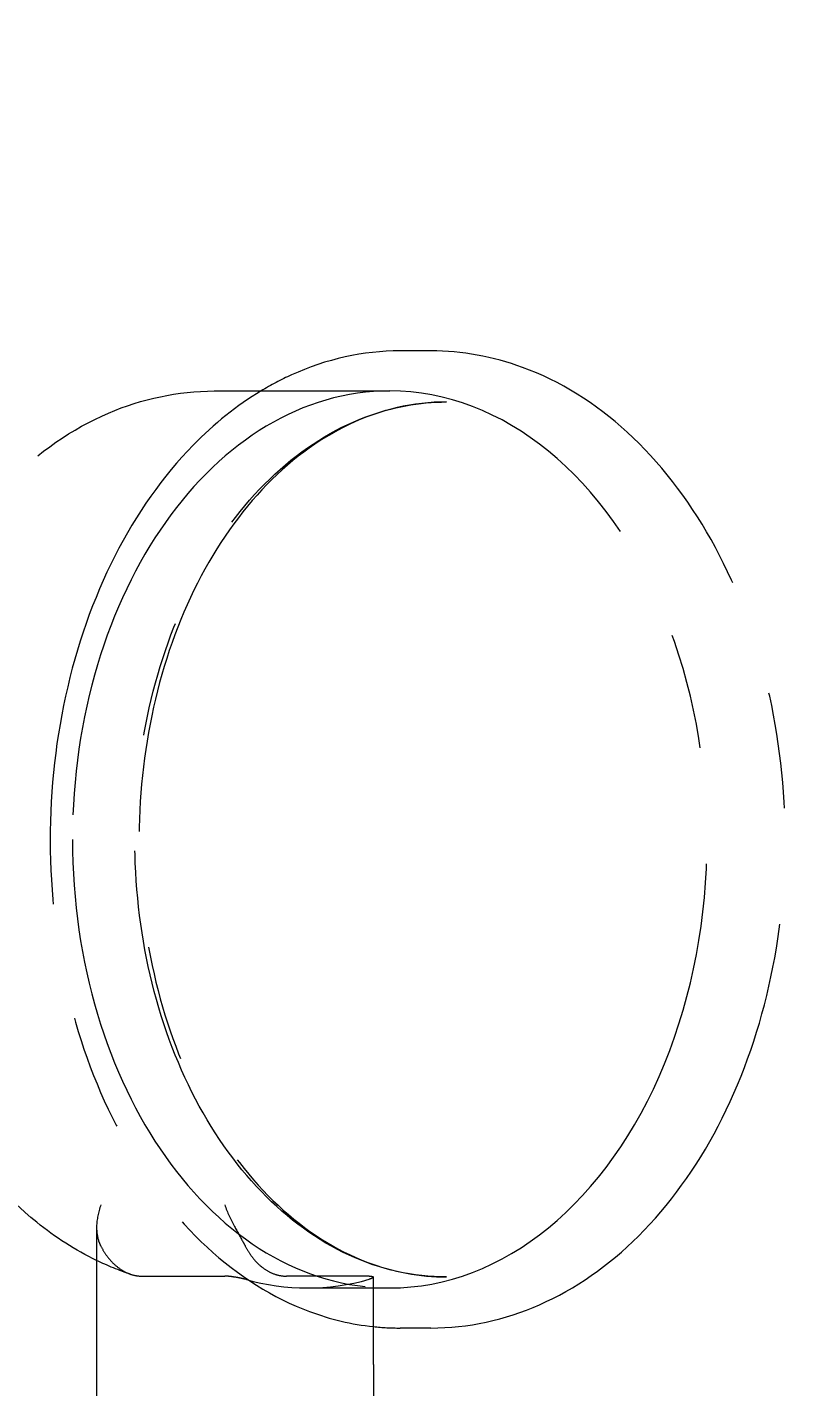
# Model space of a CAD drawing. Header units: millimetres. Extents: x -46397 to 283259, y -8690 to 23983.
# Drawn here: x 188725.8 to 188807.3, y 1651.4 to 1797.6 of the extents above; entities that cross this region are included whole.
import ezdxf

# ---------------------------------------------------------------- set-up
doc = ezdxf.new("R2010")
doc.units = ezdxf.units.MM
doc.linetypes.add('CENTER', pattern=[2, 1.25, -0.25, 0.25, -0.25])
doc.layers.get('Defpoints').update_dxf_attribs({"lineweight": 0})
doc.layers.add('DIM', color=8, linetype='Continuous')
doc.layers.add('mDƯỜNG TÂM', color=8, linetype='CENTER', lineweight=0)
doc.styles.add('GHI CHÚ 1', font='isocp_IV25.ttf', dxfattribs={"width": 0.8})
doc.dimstyles.new('1-30SCALE', dxfattribs={"dimtxt": 75, "dimasz": 75, "dimexe": 37.5, "dimexo": 30, "dimgap": 30, "dimtad": 1, "dimtoh": 1, "dimdec": 0, "dimdsep": 46, "dimtxsty": 'GHI CHÚ 1', "dimcen": 0.09, "dimclrd": 256, "dimclre": 256, "dimclrt": 2, "dimadec": 0, "dimazin": 0, "dimtfac": 1, "dimtdec": 0, "dimtofl": 0, "dimtmove": 0, "dimatfit": 3, "dimfxl": 1, "dimlwd": 0, "dimlwe": 0, "dimarcsym": 0})

# ---------------------------------------------------------------- blocks, each defined once
blk = doc.blocks.new('ggd')
at = {"layer": 'mDƯỜNG TÂM', "color": 8, "ltscale": 50, "extrusion": (6.89019e-16, 1, 0)}
for p, q in [((651.8, 1704.58), (648.48, 1704.58)), ((628.52, 1700.27), (647.37, 1700.27)), ((615.86, 1610.33), (615.86, 1595.6)), ((620.76, 1605.1), (629.63, 1605.1)), ((645.15, 1605.1), (636.28, 1605.1)), ((638.5, 1603.83), (645.61, 1603.83)), ((645.61, 1595.6), (645.61, 1604.99)), ((645.61, 1603.83), (647.37, 1603.83)), ((651.8, 1599.52), (648.48, 1599.52)), ((615.84, 1595.6), (615.84, 1592.23)), ((645.63, 1595.6), (645.63, 1592.23))]:
    blk.add_line(p, q, dxfattribs=at)
at = {"layer": 'mDƯỜNG TÂM', "color": 8, "ltscale": 50}
for centre, major_axis, start_param, end_param in [((647.37, 1652.05), (0, 48.22), 0, 1.570796), ((647.37, 1652.05), (0, -48.22), 0, 3.141593), ((647.37, 1652.05), (0, -48.22), -1.570796, 0), ((638.5, 1652.05), (0, -48.22), -0.196382, 0.196382)]:
    blk.add_ellipse(centre, major_axis=major_axis, ratio=0.707107, start_param=start_param, end_param=end_param, dxfattribs=at)
for points, knots in [([(648.48, 1704.58), (644.51, 1704.58), (640.55, 1703.7), (635.69, 1701.49), (634.6, 1700.91), (633.53, 1700.27)], [0.1860741, 0.1860741, 0.1860741, 0.1860741, 0.4969371, 0.4969371, 0.5892806, 0.5892806, 0.5892806, 0.5892806]), ([(651.8, 1599.52), (655.77, 1599.52), (659.74, 1600.38), (667.31, 1603.72), (670.9, 1606.23), (677.41, 1612.71), (680.31, 1616.72), (685.06, 1625.81), (686.9, 1630.91), (689.34, 1641.65), (689.93, 1647.29), (689.79, 1658.54), (689.07, 1664.15), (686.38, 1674.78), (684.41, 1679.81), (679.39, 1688.75), (676.34, 1692.68), (669.48, 1698.96), (665.67, 1701.33), (658.45, 1703.98), (655.13, 1704.58), (651.8, 1704.58)], [3.327667, 3.327667, 3.327667, 3.327667, 3.630176, 3.630176, 3.940274, 3.940274, 4.261843, 4.261843, 4.588222, 4.588222, 4.915246, 4.915246, 5.242193, 5.242193, 5.569218, 5.569218, 5.895373, 5.895373, 6.215845, 6.215845, 6.469259, 6.469259, 6.469259, 6.469259]), ([(615.86, 1606.79), (613.59, 1607.89), (611.43, 1609.27), (606.1, 1613.58), (603.2, 1616.9), (598.21, 1624.67), (596.19, 1629.17), (593.28, 1638.81), (592.42, 1643.95), (591.96, 1654.34), (592.35, 1659.57), (594.37, 1669.66), (596, 1674.5), (600.4, 1683.28), (603.17, 1687.23), (609.58, 1693.66), (613.2, 1696.2), (620.74, 1699.44), (624.61, 1700.26), (628.5, 1700.27), (628.51, 1700.27), (628.52, 1700.27)], [3.285133, 3.285133, 3.285133, 3.285133, 3.474467, 3.474467, 3.789096, 3.789096, 4.123338, 4.123338, 4.462952, 4.462952, 4.802815, 4.802815, 5.142691, 5.142691, 5.480125, 5.480125, 5.802741, 5.802741, 6.096345, 6.096345, 6.097111, 6.097111, 6.097111, 6.097111]), ([(633.53, 1700.27), (630.94, 1698.71), (628.49, 1696.75), (622.99, 1691.12), (620.14, 1687.08), (615.49, 1677.94), (613.7, 1672.83), (611.35, 1662.1), (610.79, 1656.46), (610.97, 1645.24), (611.71, 1639.65), (614.41, 1629.07), (616.38, 1624.08), (621.34, 1615.21), (624.35, 1611.33), (631.09, 1605.11), (634.83, 1602.76), (640.99, 1600.46), (643.29, 1599.92), (645.61, 1599.67)], [0.589281, 0.589281, 0.589281, 0.589281, 0.812119, 0.812119, 1.133184, 1.133184, 1.456417, 1.456417, 1.779889, 1.779889, 2.103314, 2.103314, 2.42679, 2.42679, 2.74989, 2.74989, 3.070296, 3.070296, 3.252634, 3.252634, 3.252634, 3.252634]), ([(653.47, 1605.01), (649.92, 1605.01), (646.37, 1605.8), (639.62, 1608.91), (636.43, 1611.23), (630.69, 1617.17), (628.16, 1620.8), (624.04, 1629), (622.45, 1633.58), (620.38, 1643.19), (619.89, 1648.23), (620.07, 1658.28), (620.74, 1663.28), (623.17, 1672.73), (624.92, 1677.19), (629.35, 1685.1), (632.02, 1688.55), (638.01, 1694.1), (641.33, 1696.19), (647.62, 1698.55), (650.54, 1699.09), (653.47, 1699.09)], [2.955519, 2.955519, 2.955519, 2.955519, 3.270316, 3.270316, 3.587668, 3.587668, 3.90833, 3.90833, 4.230144, 4.230144, 4.552072, 4.552072, 4.873973, 4.873973, 5.195905, 5.195905, 5.51764, 5.51764, 5.837909, 5.837909, 6.097111, 6.097111, 6.097111, 6.097111]), ([(653.47, 1699.09), (649.92, 1699.09), (646.37, 1698.27), (639.64, 1695.06), (636.47, 1692.69), (630.82, 1686.64), (628.34, 1682.98), (624.32, 1674.74), (622.78, 1670.17), (620.79, 1660.55), (620.33, 1655.52), (620.56, 1645.5), (621.25, 1640.51), (623.68, 1631.11), (625.43, 1626.69), (629.81, 1618.86), (632.44, 1615.45), (638.3, 1609.97), (641.54, 1607.9), (647.71, 1605.55), (650.59, 1605.01), (653.47, 1605.01)], [0.186074, 0.186074, 0.186074, 0.186074, 0.511543, 0.511543, 0.834058, 0.834058, 1.153233, 1.153233, 1.471402, 1.471402, 1.789501, 1.789501, 2.107629, 2.107629, 2.42572, 2.42572, 2.743974, 2.743974, 3.063602, 3.063602, 3.327667, 3.327667, 3.327667, 3.327667]), ([(616.32, 1612.78), (616.32, 1612.78), (616.32, 1612.77), (616.04, 1611.96), (615.88, 1611.18), (615.86, 1610.4), (615.86, 1610.37), (615.86, 1610.33)], [1.3586756, 1.3586756, 1.3586756, 1.3586756, 1.3599094, 1.3599094, 1.5676488, 1.5676488, 1.5771224, 1.5771224, 1.5771224, 1.5771224]), ([(629.63, 1612.78), (629.63, 1612.78), (629.63, 1612.77), (629.91, 1611.96), (630.29, 1611.18), (631, 1609.83), (631.32, 1609.29), (631.68, 1608.63), (631.77, 1608.47), (631.84, 1608.32)], [-0.0010241, -0.0010241, -0.0010241, -0.0010241, 0, 0, 0.1724436, 0.1724436, 0.3120501, 0.3120501, 0.359861, 0.359861, 0.359861, 0.359861]), ([(615.86, 1610.33), (615.86, 1609.77), (615.95, 1609.26), (616.17, 1608.63), (616.24, 1608.47), (616.32, 1608.32)], [1.1423712, 1.1423712, 1.1423712, 1.1423712, 1.3010788, 1.3010788, 1.3586756, 1.3586756, 1.3586756, 1.3586756]), ([(616.32, 1608.32), (616.49, 1608), (616.67, 1607.69), (617.1, 1607.08), (617.39, 1606.73), (618.01, 1606.14), (618.34, 1605.89), (618.97, 1605.51), (619.32, 1605.35), (620.05, 1605.15), (620.42, 1605.1), (620.76, 1605.1)], [0, 0, 0, 0, 0.0716764, 0.0716764, 0.1646143, 0.1646143, 0.2575522, 0.2575522, 0.3492283, 0.3492283, 0.4409044, 0.4409044, 0.4409044, 0.4409044]), ([(631.84, 1608.32), (632.01, 1608), (632.2, 1607.69), (632.62, 1607.08), (632.91, 1606.73), (633.53, 1606.14), (633.86, 1605.89), (634.49, 1605.51), (634.85, 1605.35), (635.57, 1605.15), (635.94, 1605.1), (636.28, 1605.1)], [2.581263, 2.581263, 2.581263, 2.581263, 2.6529395, 2.6529395, 2.7458773, 2.7458773, 2.8388152, 2.8388152, 2.9304913, 2.9304913, 3.0221674, 3.0221674, 3.0221674, 3.0221674]), ([(631.84, 1604.76), (631.7, 1604.8), (631.53, 1604.84), (631.14, 1604.92), (630.93, 1604.96), (630.53, 1605.02), (630.33, 1605.05), (629.94, 1605.09), (629.77, 1605.1), (629.63, 1605.1)], [0.3043373, 0.3043373, 0.3043373, 0.3043373, 0.3428862, 0.3428862, 0.3814351, 0.3814351, 0.4190796, 0.4190796, 0.456724, 0.456724, 0.456724, 0.456724]), ([(645.15, 1605.1), (645.29, 1605.1), (645.41, 1605.09), (645.57, 1605.05), (645.61, 1605.02), (645.61, 1604.99), (645.61, 1604.99), (645.61, 1604.99)], [0.22859702, 0.22859702, 0.22859702, 0.22859702, 0.2662415, 0.2662415, 0.30388597, 0.30388597, 0.30433727, 0.30433727, 0.30433727, 0.30433727]), ([(645.61, 1604.99), (645.61, 1604.96), (645.57, 1604.92), (645.41, 1604.84), (645.29, 1604.8), (645.15, 1604.76)], [0.15195051, 0.15195051, 0.15195051, 0.15195051, 0.19004812, 0.19004812, 0.22859702, 0.22859702, 0.22859702, 0.22859702])]:
    blk.add_open_spline(points, degree=3, knots=knots, dxfattribs=at)
for points in [[(619.52, 1605.3), (618.27, 1605.71), (617.05, 1606.21), (615.86, 1606.79)], [(645.61, 1599.67), (646.56, 1599.57), (647.52, 1599.52), (648.48, 1599.52)]]:
    blk.add_open_spline(points, degree=3, dxfattribs=at)
blk = doc.blocks.new('*D1030')
at = {"layer": 'Defpoints', "color": 0, "transparency": 16777216}
for p in [(188717.39, 2129.07), (188717.39, 1477.97, -1.5), (188670.47, 1473.23, -1.5)]:
    blk.add_point(p, dxfattribs=at)
at = {"layer": 'DIM', "linetype": 'Continuous', "lineweight": 0, "transparency": 16777216}
for p, q in [((188693.93, 2129.07), (188693.93, 2192.99)), ((188693.93, 2192.99), (188768.24, 2192.99)), ((188670.47, 1488.23), (188670.47, 2144.07)), ((188717.39, 1492.97), (188717.39, 2144.07)), ((188635.47, 2129.07), (188600.47, 2129.07)), ((188670.47, 2129.07), (188717.39, 2129.07)), ((188752.39, 2129.07), (188787.39, 2129.07))]:
    blk.add_line(p, q, dxfattribs=at)
at = {"layer": 'DIM', "transparency": 16777216}
for points in [[(188635.47, 2134.9), (188635.47, 2123.24), (188670.47, 2129.07)], [(188752.39, 2134.9), (188752.39, 2123.24), (188717.39, 2129.07)]]:
    blk.add_solid(points, dxfattribs=at)
at = {"layer": 'DIM', "color": 2, "transparency": 16777216, "insert": (188731.09, 2228.7), "char_height": 40, "attachment_point": 5, "style": 'GHI CHÚ 1'}
blk.add_mtext('47', dxfattribs=at)

msp = doc.modelspace()

# ---------------------------------------------------------------- block references
msp.add_blockref('ggd', (188117.39, 58.23, -1.5))

# ---------------------------------------------------------------- dimensions: what is measured, and where the dimension line sits
at = {"layer": 'DIM'}
dim = msp.add_linear_dim(base=(188717.39, 2129.07), p1=(188670.47, 1473.23, -1.5), p2=(188717.39, 1477.97, -1.5), dimstyle='1-30SCALE', override={"dimtxt": 40, "dimasz": 35, "dimexe": 15, "dimexo": 15, "dimgap": 15, "dimtmove": 1}, dxfattribs=at)
dim.commit()
dim.dimension.update_dxf_attribs({"geometry": '*D1030', "text_midpoint": (188708.93, 2228.7)})

doc.saveas('drawing.dxf')
